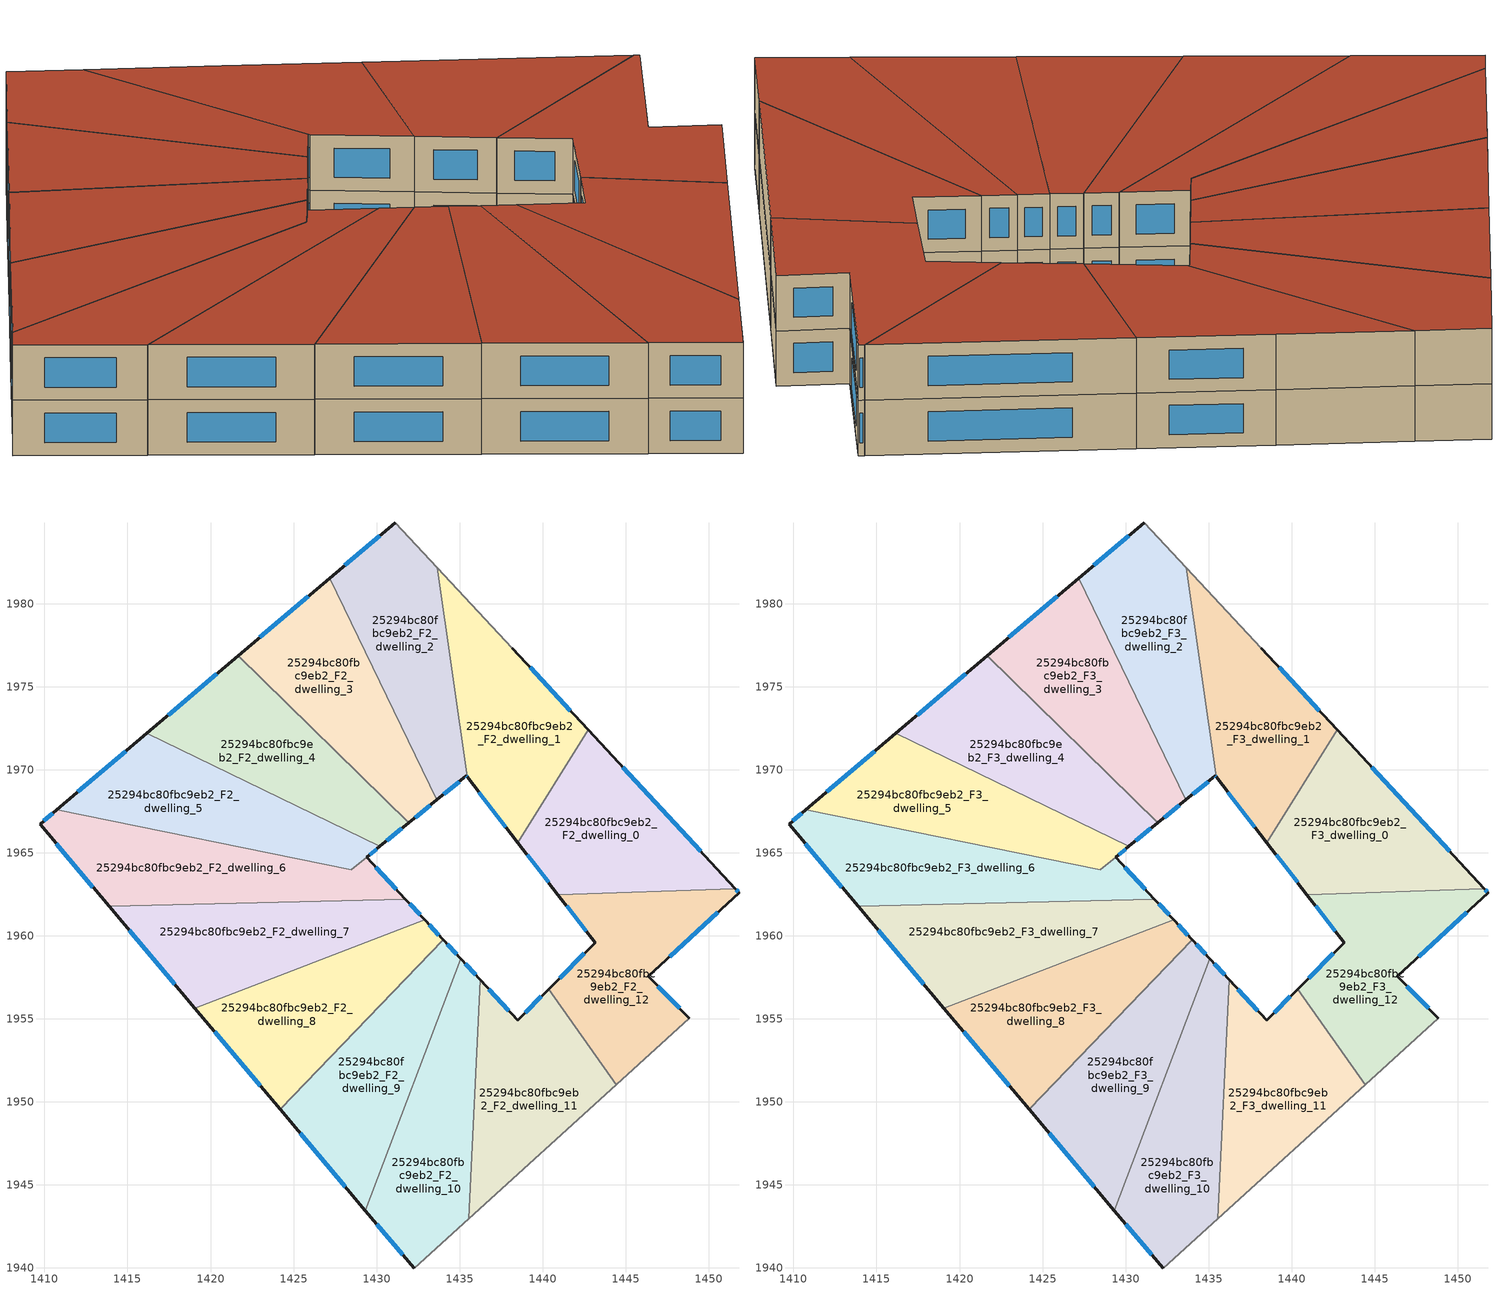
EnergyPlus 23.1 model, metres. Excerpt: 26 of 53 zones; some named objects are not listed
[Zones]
25294bc80fbc9eb2_F2_dwelling_0
 floor to 25294bc80fbc9eb2_F1_dwelling_0 (EU_floor_Construction): 1442.75,1972.4 1451.62,1962.83 1440.93,1962.48 1438.52,1965.6 z6
 wall outside (EU_wall_Construction): 1438.52,1965.6 1440.93,1962.48 / 1451.62,1962.83 1442.75,1972.4 z6:9
 wall to 25294bc80fbc9eb2_F2_dwelling_1 (EU_wall_Construction): 1442.75,1972.4 1438.52,1965.6 z6:9
 wall to 25294bc80fbc9eb2_F2_dwelling_12 (EU_wall_Construction): 1440.93,1962.48 1451.62,1962.83 z6:9
 window (EU_Window_Construction): 1439.08,1964.87 1440.36,1963.21 / 1449.54,1965.08 1444.84,1970.15 z6.7:8.3
25294bc80fbc9eb2_F2_dwelling_1
 floor to 25294bc80fbc9eb2_F1_dwelling_1 (EU_floor_Construction): 1438.18,1977.33 1442.75,1972.4 1438.52,1965.6 1435.45,1969.56 1433.66,1982.17 z6
 wall outside (EU_wall_Construction): 1435.45,1969.56 1438.52,1965.6 / 1442.75,1972.4 1438.18,1977.33 z6:9
 wall to 25294bc80fbc9eb2_F2_dwelling_2 (EU_wall_Construction): 1433.66,1982.17 1435.45,1969.56 z6:9
 wall adiabatic (EU_wall_Construction): 1438.18,1977.33 1433.66,1982.17 z6:9
 window (EU_Window_Construction): 1436.17,1968.63 1437.8,1966.53 / 1441.68,1973.56 1439.26,1976.17 z6.7:8.3
25294bc80fbc9eb2_F2_dwelling_10
 floor to 25294bc80fbc9eb2_F1_dwelling_10 (EU_floor_Construction): 1435.08,1958.62 1436.24,1957.36 1435.55,1942.95 1432.27,1939.96 1429.33,1943.44 z6
 wall outside (EU_wall_Construction): 1436.24,1957.36 1435.08,1958.62 / 1429.33,1943.44 1432.27,1939.96 z6:9
 wall to 25294bc80fbc9eb2_F2_dwelling_9 (EU_wall_Construction): 1435.08,1958.62 1429.33,1943.44 z6:9
 wall to 25294bc80fbc9eb2_F2_dwelling_11 (EU_wall_Construction): 1435.55,1942.95 1436.24,1957.36 z6:9
 wall adiabatic (EU_wall_Construction): 1432.27,1939.96 1435.55,1942.95 z6:9
 window (EU_Window_Construction): 1435.97,1957.66 1435.35,1958.32 / 1430.02,1942.62 1431.58,1940.78 z6.7:8.3
25294bc80fbc9eb2_F2_dwelling_11
 floor to 25294bc80fbc9eb2_F1_dwelling_11 (EU_floor_Construction): 1440.37,1956.79 1444.42,1951.01 1435.55,1942.95 1436.24,1957.36 1438.51,1954.92 z6
 wall outside (EU_wall_Construction): 1440.37,1956.79 1438.51,1954.92 1436.24,1957.36 z6:9
 wall to 25294bc80fbc9eb2_F2_dwelling_12 (EU_wall_Construction): 1444.42,1951.01 1440.37,1956.79 z6:9
 wall adiabatic (EU_wall_Construction): 1435.55,1942.95 1444.42,1951.01 z6:9
 window (EU_Window_Construction): 1437.97,1955.49 1436.77,1956.79 / 1439.93,1956.35 1438.94,1955.36 z6.7:8.3
25294bc80fbc9eb2_F2_dwelling_12
 floor to 25294bc80fbc9eb2_F1_dwelling_12 (EU_floor_Construction): 1451.62,1962.83 1451.83,1962.6 1446.36,1957.57 1448.85,1955.04 1444.42,1951.01 1440.37,1956.79 1443.16,1959.59 1440.93,1962.48 z6
 wall outside (EU_wall_Construction): 1440.93,1962.48 1443.16,1959.59 1440.37,1956.79 / 1448.85,1955.04 1446.36,1957.57 1451.83,1962.6 1451.62,1962.83 z6:9
 wall adiabatic (EU_wall_Construction): 1444.42,1951.01 1448.85,1955.04 z6:9
 window (EU_Window_Construction): 1442.5,1958.94 1441.02,1957.45 / 1441.45,1961.8 1442.64,1960.27 / 1451.78,1962.66 1451.67,1962.78 / 1447.65,1958.75 1450.55,1961.42 / 1448.26,1955.63 1446.95,1956.97 z6.7:8.3
25294bc80fbc9eb2_F2_dwelling_2
 floor to 25294bc80fbc9eb2_F1_dwelling_2 (EU_floor_Construction): 1433.66,1982.17 1435.45,1969.56 1435.4,1969.63 1433.64,1968.19 1427.17,1981.54 1431.11,1984.89 z6
 wall outside (EU_wall_Construction): 1433.64,1968.19 1435.4,1969.63 1435.45,1969.56 / 1431.11,1984.89 1427.17,1981.54 z6:9
 wall to 25294bc80fbc9eb2_F2_dwelling_3 (EU_wall_Construction): 1427.17,1981.54 1433.64,1968.19 z6:9
 wall adiabatic (EU_wall_Construction): 1433.66,1982.17 1431.11,1984.89 z6:9
 window (EU_Window_Construction): 1435.41,1969.61 1435.44,1969.58 / 1434.05,1968.53 1434.99,1969.29 / 1430.19,1984.1 1428.1,1982.33 z6.7:8.3
25294bc80fbc9eb2_F2_dwelling_3
 floor to 25294bc80fbc9eb2_F1_dwelling_3 (EU_floor_Construction): 1427.17,1981.54 1433.64,1968.19 1431.93,1966.79 1421.67,1976.87 z6
 wall outside (EU_wall_Construction): 1431.93,1966.79 1433.64,1968.19 / 1427.17,1981.54 1421.67,1976.87 z6:9
 wall to 25294bc80fbc9eb2_F2_dwelling_4 (EU_wall_Construction): 1421.67,1976.87 1431.93,1966.79 z6:9
 window (EU_Window_Construction): 1432.33,1967.12 1433.24,1967.86 / 1425.88,1980.44 1422.97,1977.97 z6.7:8.3
25294bc80fbc9eb2_F2_dwelling_4
 floor to 25294bc80fbc9eb2_F1_dwelling_4 (EU_floor_Construction): 1431.93,1966.79 1430.2,1965.38 1416.17,1972.2 1421.67,1976.87 z6
 wall outside (EU_wall_Construction): 1430.2,1965.38 1431.93,1966.79 / 1421.67,1976.87 1416.17,1972.2 z6:9
 wall to 25294bc80fbc9eb2_F2_dwelling_5 (EU_wall_Construction): 1416.17,1972.2 1430.2,1965.38 z6:9
 window (EU_Window_Construction): 1430.61,1965.71 1431.53,1966.46 / 1420.38,1975.77 1417.47,1973.29 z6.7:8.3
25294bc80fbc9eb2_F2_dwelling_5
 floor to 25294bc80fbc9eb2_F1_dwelling_5 (EU_floor_Construction): 1430.2,1965.38 1428.47,1963.96 1410.74,1967.58 1416.17,1972.2 z6
 wall outside (EU_wall_Construction): 1416.17,1972.2 1410.74,1967.58 / 1429.41,1964.73 1430.2,1965.38 z6:9
 wall to 25294bc80fbc9eb2_F2_dwelling_6 (EU_wall_Construction): 1410.74,1967.58 1428.47,1963.96 1429.41,1964.73 z6:9
 window (EU_Window_Construction): 1414.9,1971.11 1412.02,1968.66 / 1429.59,1964.88 1430.02,1965.23 z6.7:8.3
25294bc80fbc9eb2_F2_dwelling_6
 floor to 25294bc80fbc9eb2_F1_dwelling_6 (EU_floor_Construction): 1429.41,1964.73 1431.74,1962.21 1413.9,1961.77 1409.73,1966.72 1410.74,1967.58 1428.47,1963.96 z6
 wall outside (EU_wall_Construction): 1410.74,1967.58 1409.73,1966.72 1413.9,1961.77 / 1431.74,1962.21 1429.41,1964.73 z6:9
 wall to 25294bc80fbc9eb2_F2_dwelling_7 (EU_wall_Construction): 1413.9,1961.77 1431.74,1962.21 z6:9
 window (EU_Window_Construction): 1410.71,1965.56 1412.92,1962.93 / 1410.51,1967.38 1409.97,1966.92 / 1431.19,1962.8 1429.96,1964.14 z6.7:8.3
25294bc80fbc9eb2_F2_dwelling_7
 floor to 25294bc80fbc9eb2_F1_dwelling_7 (EU_floor_Construction): 1431.74,1962.21 1432.9,1960.96 1419.05,1955.65 1413.9,1961.77 z6
 wall outside (EU_wall_Construction): 1432.9,1960.96 1431.74,1962.21 / 1413.9,1961.77 1419.05,1955.65 z6:9
 wall to 25294bc80fbc9eb2_F2_dwelling_8 (EU_wall_Construction): 1419.05,1955.65 1432.9,1960.96 z6:9
 window (EU_Window_Construction): 1432.63,1961.25 1432.01,1961.92 / 1415.11,1960.33 1417.84,1957.09 z6.7:8.3
25294bc80fbc9eb2_F2_dwelling_8
 floor to 25294bc80fbc9eb2_F1_dwelling_8 (EU_floor_Construction): 1432.9,1960.96 1434.01,1959.76 1424.2,1949.54 1419.05,1955.65 z6
 wall outside (EU_wall_Construction): 1434.01,1959.76 1432.9,1960.96 / 1419.05,1955.65 1424.2,1949.54 z6:9
 wall to 25294bc80fbc9eb2_F2_dwelling_9 (EU_wall_Construction): 1424.2,1949.54 1434.01,1959.76 z6:9
 window (EU_Window_Construction): 1433.75,1960.04 1433.16,1960.68 / 1420.26,1954.22 1422.99,1950.97 z6.7:8.3
25294bc80fbc9eb2_F2_dwelling_9
 floor to 25294bc80fbc9eb2_F1_dwelling_9 (EU_floor_Construction): 1434.01,1959.76 1435.08,1958.62 1429.33,1943.44 1424.2,1949.54 z6
 wall outside (EU_wall_Construction): 1435.08,1958.62 1434.01,1959.76 / 1424.2,1949.54 1429.33,1943.44 z6:9
 window (EU_Window_Construction): 1434.83,1958.89 1434.26,1959.49 / 1425.4,1948.11 1428.13,1944.87 z6.7:8.3
25294bc80fbc9eb2_F3_dwelling_0
 floor to 25294bc80fbc9eb2_F2_dwelling_0 (EU_floor_Construction): 1442.75,1972.4 1451.62,1962.83 1440.93,1962.48 1438.52,1965.6 z9
 wall outside (EU_wall_Construction): 1438.52,1965.6 1440.93,1962.48 / 1451.62,1962.83 1442.75,1972.4 z9:12
 wall to 25294bc80fbc9eb2_F3_dwelling_1 (EU_wall_Construction): 1442.75,1972.4 1438.52,1965.6 z9:12
 wall to 25294bc80fbc9eb2_F3_dwelling_12 (EU_wall_Construction): 1440.93,1962.48 1451.62,1962.83 z9:12
 window (EU_Window_Construction): 1439.08,1964.87 1440.36,1963.21 / 1449.54,1965.08 1444.84,1970.15 z9.7:11.3
 roof outside (EU_roof_Construction): 1451.62,1962.83 1442.75,1972.4 1438.52,1965.6 1440.93,1962.48 z12
25294bc80fbc9eb2_F3_dwelling_1
 floor to 25294bc80fbc9eb2_F2_dwelling_1 (EU_floor_Construction): 1438.18,1977.33 1442.75,1972.4 1438.52,1965.6 1435.45,1969.56 1433.66,1982.17 z9
 wall outside (EU_wall_Construction): 1435.45,1969.56 1438.52,1965.6 / 1442.75,1972.4 1438.18,1977.33 z9:12
 wall to 25294bc80fbc9eb2_F3_dwelling_2 (EU_wall_Construction): 1433.66,1982.17 1435.45,1969.56 z9:12
 wall adiabatic (EU_wall_Construction): 1438.18,1977.33 1433.66,1982.17 z9:12
 window (EU_Window_Construction): 1436.17,1968.63 1437.8,1966.53 / 1441.68,1973.56 1439.26,1976.17 z9.7:11.3
 roof outside (EU_roof_Construction): 1438.52,1965.6 1442.75,1972.4 1438.18,1977.33 1433.66,1982.17 1435.45,1969.56 z12
25294bc80fbc9eb2_F3_dwelling_10
 floor to 25294bc80fbc9eb2_F2_dwelling_10 (EU_floor_Construction): 1435.08,1958.62 1436.24,1957.36 1435.55,1942.95 1432.27,1939.96 1429.33,1943.44 z9
 wall outside (EU_wall_Construction): 1436.24,1957.36 1435.08,1958.62 / 1429.33,1943.44 1432.27,1939.96 z9:12
 wall to 25294bc80fbc9eb2_F3_dwelling_9 (EU_wall_Construction): 1435.08,1958.62 1429.33,1943.44 z9:12
 wall to 25294bc80fbc9eb2_F3_dwelling_11 (EU_wall_Construction): 1435.55,1942.95 1436.24,1957.36 z9:12
 wall adiabatic (EU_wall_Construction): 1432.27,1939.96 1435.55,1942.95 z9:12
 window (EU_Window_Construction): 1435.97,1957.66 1435.35,1958.32 / 1430.02,1942.62 1431.58,1940.78 z9.7:11.3
 roof outside (EU_roof_Construction): 1435.55,1942.95 1436.24,1957.36 1435.08,1958.62 1429.33,1943.44 1432.27,1939.96 z12
25294bc80fbc9eb2_F3_dwelling_11
 floor to 25294bc80fbc9eb2_F2_dwelling_11 (EU_floor_Construction): 1440.37,1956.79 1444.42,1951.01 1435.55,1942.95 1436.24,1957.36 1438.51,1954.92 z9
 wall outside (EU_wall_Construction): 1440.37,1956.79 1438.51,1954.92 1436.24,1957.36 z9:12
 wall to 25294bc80fbc9eb2_F3_dwelling_12 (EU_wall_Construction): 1444.42,1951.01 1440.37,1956.79 z9:12
 wall adiabatic (EU_wall_Construction): 1435.55,1942.95 1444.42,1951.01 z9:12
 window (EU_Window_Construction): 1437.97,1955.49 1436.77,1956.79 / 1439.93,1956.35 1438.94,1955.36 z9.7:11.3
 roof outside (EU_roof_Construction): 1444.42,1951.01 1440.37,1956.79 1438.51,1954.92 1436.24,1957.36 1435.55,1942.95 z12
25294bc80fbc9eb2_F3_dwelling_12
 floor to 25294bc80fbc9eb2_F2_dwelling_12 (EU_floor_Construction): 1451.62,1962.83 1451.83,1962.6 1446.36,1957.57 1448.85,1955.04 1444.42,1951.01 1440.37,1956.79 1443.16,1959.59 1440.93,1962.48 z9
 wall outside (EU_wall_Construction): 1440.93,1962.48 1443.16,1959.59 1440.37,1956.79 / 1448.85,1955.04 1446.36,1957.57 1451.83,1962.6 1451.62,1962.83 z9:12
 wall adiabatic (EU_wall_Construction): 1444.42,1951.01 1448.85,1955.04 z9:12
 window (EU_Window_Construction): 1442.5,1958.94 1441.02,1957.45 / 1441.45,1961.8 1442.64,1960.27 / 1451.78,1962.66 1451.67,1962.78 / 1447.65,1958.75 1450.55,1961.42 / 1448.26,1955.63 1446.95,1956.97 z9.7:11.3
 roof outside (EU_roof_Construction): 1448.85,1955.04 1446.36,1957.57 1451.83,1962.6 1451.62,1962.83 1440.93,1962.48 1443.16,1959.59 1440.37,1956.79 1444.42,1951.01 z12
25294bc80fbc9eb2_F3_dwelling_2
 floor to 25294bc80fbc9eb2_F2_dwelling_2 (EU_floor_Construction): 1433.66,1982.17 1435.45,1969.56 1435.4,1969.63 1433.64,1968.19 1427.17,1981.54 1431.11,1984.89 z9
 wall outside (EU_wall_Construction): 1433.64,1968.19 1435.4,1969.63 1435.45,1969.56 / 1431.11,1984.89 1427.17,1981.54 z9:12
 wall to 25294bc80fbc9eb2_F3_dwelling_3 (EU_wall_Construction): 1427.17,1981.54 1433.64,1968.19 z9:12
 wall adiabatic (EU_wall_Construction): 1433.66,1982.17 1431.11,1984.89 z9:12
 window (EU_Window_Construction): 1435.41,1969.61 1435.44,1969.58 / 1434.05,1968.53 1434.99,1969.29 / 1430.19,1984.1 1428.1,1982.33 z9.7:11.3
 roof outside (EU_roof_Construction): 1435.45,1969.56 1433.66,1982.17 1431.11,1984.89 1427.17,1981.54 1433.64,1968.19 1435.4,1969.63 z12
25294bc80fbc9eb2_F3_dwelling_3
 floor to 25294bc80fbc9eb2_F2_dwelling_3 (EU_floor_Construction): 1427.17,1981.54 1433.64,1968.19 1431.93,1966.79 1421.67,1976.87 z9
 wall outside (EU_wall_Construction): 1431.93,1966.79 1433.64,1968.19 / 1427.17,1981.54 1421.67,1976.87 z9:12
 wall to 25294bc80fbc9eb2_F3_dwelling_4 (EU_wall_Construction): 1421.67,1976.87 1431.93,1966.79 z9:12
 window (EU_Window_Construction): 1432.33,1967.12 1433.24,1967.86 / 1425.88,1980.44 1422.97,1977.97 z9.7:11.3
 roof outside (EU_roof_Construction): 1433.64,1968.19 1427.17,1981.54 1421.67,1976.87 1431.93,1966.79 z12
25294bc80fbc9eb2_F3_dwelling_4
 floor to 25294bc80fbc9eb2_F2_dwelling_4 (EU_floor_Construction): 1431.93,1966.79 1430.2,1965.38 1416.17,1972.2 1421.67,1976.87 z9
 wall outside (EU_wall_Construction): 1430.2,1965.38 1431.93,1966.79 / 1421.67,1976.87 1416.17,1972.2 z9:12
 wall to 25294bc80fbc9eb2_F3_dwelling_5 (EU_wall_Construction): 1416.17,1972.2 1430.2,1965.38 z9:12
 window (EU_Window_Construction): 1430.61,1965.71 1431.53,1966.46 / 1420.38,1975.77 1417.47,1973.29 z9.7:11.3
 roof outside (EU_roof_Construction): 1431.93,1966.79 1421.67,1976.87 1416.17,1972.2 1430.2,1965.38 z12
25294bc80fbc9eb2_F3_dwelling_5
 floor to 25294bc80fbc9eb2_F2_dwelling_5 (EU_floor_Construction): 1430.2,1965.38 1428.47,1963.96 1410.74,1967.58 1416.17,1972.2 z9
 wall outside (EU_wall_Construction): 1416.17,1972.2 1410.74,1967.58 / 1429.41,1964.73 1430.2,1965.38 z9:12
 wall to 25294bc80fbc9eb2_F3_dwelling_6 (EU_wall_Construction): 1410.74,1967.58 1428.47,1963.96 1429.41,1964.73 z9:12
 window (EU_Window_Construction): 1414.9,1971.11 1412.02,1968.66 / 1429.59,1964.88 1430.02,1965.23 z9.7:11.3
 roof outside (EU_roof_Construction): 1430.2,1965.38 1416.17,1972.2 1410.74,1967.58 1428.47,1963.96 z12
25294bc80fbc9eb2_F3_dwelling_6
 floor to 25294bc80fbc9eb2_F2_dwelling_6 (EU_floor_Construction): 1429.41,1964.73 1431.74,1962.21 1413.9,1961.77 1409.73,1966.72 1410.74,1967.58 1428.47,1963.96 z9
 wall outside (EU_wall_Construction): 1410.74,1967.58 1409.73,1966.72 1413.9,1961.77 / 1431.74,1962.21 1429.41,1964.73 z9:12
 wall to 25294bc80fbc9eb2_F3_dwelling_7 (EU_wall_Construction): 1413.9,1961.77 1431.74,1962.21 z9:12
 window (EU_Window_Construction): 1410.71,1965.56 1412.92,1962.93 / 1410.51,1967.38 1409.97,1966.92 / 1431.19,1962.8 1429.96,1964.14 z9.7:11.3
 roof outside (EU_roof_Construction): 1431.74,1962.21 1429.41,1964.73 1428.47,1963.96 1410.74,1967.58 1409.73,1966.72 1413.9,1961.77 z12
25294bc80fbc9eb2_F3_dwelling_7
 floor to 25294bc80fbc9eb2_F2_dwelling_7 (EU_floor_Construction): 1431.74,1962.21 1432.9,1960.96 1419.05,1955.65 1413.9,1961.77 z9
 wall outside (EU_wall_Construction): 1432.9,1960.96 1431.74,1962.21 / 1413.9,1961.77 1419.05,1955.65 z9:12
 wall to 25294bc80fbc9eb2_F3_dwelling_8 (EU_wall_Construction): 1419.05,1955.65 1432.9,1960.96 z9:12
 window (EU_Window_Construction): 1432.63,1961.25 1432.01,1961.92 / 1415.11,1960.33 1417.84,1957.09 z9.7:11.3
 roof outside (EU_roof_Construction): 1432.9,1960.96 1431.74,1962.21 1413.9,1961.77 1419.05,1955.65 z12
25294bc80fbc9eb2_F3_dwelling_8
 floor to 25294bc80fbc9eb2_F2_dwelling_8 (EU_floor_Construction): 1432.9,1960.96 1434.01,1959.76 1424.2,1949.54 1419.05,1955.65 z9
 wall outside (EU_wall_Construction): 1434.01,1959.76 1432.9,1960.96 / 1419.05,1955.65 1424.2,1949.54 z9:12
 wall to 25294bc80fbc9eb2_F3_dwelling_9 (EU_wall_Construction): 1424.2,1949.54 1434.01,1959.76 z9:12
 window (EU_Window_Construction): 1433.75,1960.04 1433.16,1960.68 / 1420.26,1954.22 1422.99,1950.97 z9.7:11.3
 roof outside (EU_roof_Construction): 1424.2,1949.54 1434.01,1959.76 1432.9,1960.96 1419.05,1955.65 z12
25294bc80fbc9eb2_F3_dwelling_9
 floor to 25294bc80fbc9eb2_F2_dwelling_9 (EU_floor_Construction): 1434.01,1959.76 1435.08,1958.62 1429.33,1943.44 1424.2,1949.54 z9
 wall outside (EU_wall_Construction): 1435.08,1958.62 1434.01,1959.76 / 1424.2,1949.54 1429.33,1943.44 z9:12
 window (EU_Window_Construction): 1434.83,1958.89 1434.26,1959.49 / 1425.4,1948.11 1428.13,1944.87 z9.7:11.3
 roof outside (EU_roof_Construction): 1429.33,1943.44 1435.08,1958.62 1434.01,1959.76 1424.2,1949.54 z12
[Building]
EU S2 Campaign: North Axis=0; Terrain=City; Solar Distribution=FullExterior
[Site:Location]
Budapest.Ferenc.Liszt.Intl.AP: Latitude=47.437; Longitude=19.256; Time Zone=1; Elevation=185
[SizingPeriod:WeatherFileDays]
AnnualSizingPeriod: Begin Month=1; Begin Day of Month=1; End Month=12; End Day of Month=31; Day of Week for Start Day=Monday; Use Weather File Daylight Saving Period=No; Use Weather File Rain and Snow Indicators=No
[MATERIAL]
EU_InternalMass_Material: Roughness=MediumRough; Thickness=0.1; Conductivity=1; Density=1800; Specific Heat=900; Thermal Absorptance=0.9; Solar Absorptance=0.7; Visible Absorptance=0.7
[MATERIAL:NOMASS] Roughness=MediumRough; Thermal Absorptance=0.9; Solar Absorptance=0.7; Visible Absorptance=0.7
Name | Thermal Resistance
EU_wall_NoMass | 0.832559
EU_roof_NoMass | 1.39638
EU_floor_NoMass | 0.872794
[WINDOWMATERIAL:SIMPLEGLAZINGSYSTEM]
EU_Window_SimpleGlazing: UFactor=2.79869; Solar Heat Gain Coefficient=0.75; Visible Transmittance=0.75
[CONSTRUCTION]
EU_wall_Construction: EU_wall_NoMass
EU_roof_Construction: EU_roof_NoMass
EU_floor_Construction: EU_floor_NoMass
EU_Window_Construction: EU_Window_SimpleGlazing
EU_InternalMass_Construction: EU_InternalMass_Material
[ZONE] Type=1; Multiplier=1; Ceiling Height=autocalculate; Floor Area=autocalculate; Part of Total Floor Area=Yes
Name | Volume
25294bc80fbc9eb2_F2_dwelling_0; 25294bc80fbc9eb2_F3_dwelling_0 | 202.567
25294bc80fbc9eb2_F2_dwelling_1; 25294bc80fbc9eb2_F3_dwelling_1; 25294bc80fbc9eb2_F2_dwelling_10; 25294bc80fbc9eb2_F3_dwelling_10; 25294bc80fbc9eb2_F2_dwelling_2; 25294bc80fbc9eb2_F3_dwelling_2; 25294bc80fbc9eb2_F2_dwelling_8; 25294bc80fbc9eb2_F3_dwelling_8 | 202.577
25294bc80fbc9eb2_F2_dwelling_11; 25294bc80fbc9eb2_F3_dwelling_11 | 202.559
25294bc80fbc9eb2_F2_dwelling_12; 25294bc80fbc9eb2_F3_dwelling_12 | 202.585
25294bc80fbc9eb2_F2_dwelling_3; 25294bc80fbc9eb2_F3_dwelling_3 | 202.562
25294bc80fbc9eb2_F2_dwelling_4; 25294bc80fbc9eb2_F3_dwelling_4 | 202.548
25294bc80fbc9eb2_F2_dwelling_5; 25294bc80fbc9eb2_F3_dwelling_5 | 199.707
25294bc80fbc9eb2_F2_dwelling_6; 25294bc80fbc9eb2_F3_dwelling_6 | 205.479
25294bc80fbc9eb2_F2_dwelling_7; 25294bc80fbc9eb2_F3_dwelling_7 | 202.56
25294bc80fbc9eb2_F2_dwelling_9; 25294bc80fbc9eb2_F3_dwelling_9 | 202.572
[INTERNALMASS] Construction=EU_InternalMass_Construction
Name | Zone or ZoneList | Surface Area
25294bc80fbc9eb2_F2_dwelling_0_EU_InternalMass | 25294bc80fbc9eb2_F2_dwelling_0 | 67.5223
25294bc80fbc9eb2_F2_dwelling_1_EU_InternalMass | 25294bc80fbc9eb2_F2_dwelling_1 | 67.5257
25294bc80fbc9eb2_F2_dwelling_2_EU_InternalMass | 25294bc80fbc9eb2_F2_dwelling_2 | 67.5257
25294bc80fbc9eb2_F2_dwelling_3_EU_InternalMass | 25294bc80fbc9eb2_F2_dwelling_3 | 67.5205
25294bc80fbc9eb2_F2_dwelling_4_EU_InternalMass | 25294bc80fbc9eb2_F2_dwelling_4 | 67.5162
25294bc80fbc9eb2_F2_dwelling_5_EU_InternalMass | 25294bc80fbc9eb2_F2_dwelling_5 | 66.5692
25294bc80fbc9eb2_F2_dwelling_6_EU_InternalMass | 25294bc80fbc9eb2_F2_dwelling_6 | 68.492
25294bc80fbc9eb2_F2_dwelling_7_EU_InternalMass | 25294bc80fbc9eb2_F2_dwelling_7 | 67.5199
25294bc80fbc9eb2_F2_dwelling_8_EU_InternalMass | 25294bc80fbc9eb2_F2_dwelling_8 | 67.5255
25294bc80fbc9eb2_F2_dwelling_9_EU_InternalMass | 25294bc80fbc9eb2_F2_dwelling_9 | 67.5238
25294bc80fbc9eb2_F2_dwelling_10_EU_InternalMass | 25294bc80fbc9eb2_F2_dwelling_10 | 67.5258
25294bc80fbc9eb2_F2_dwelling_11_EU_InternalMass | 25294bc80fbc9eb2_F2_dwelling_11 | 67.5197
25294bc80fbc9eb2_F2_dwelling_12_EU_InternalMass | 25294bc80fbc9eb2_F2_dwelling_12 | 67.5282
25294bc80fbc9eb2_F3_dwelling_0_EU_InternalMass | 25294bc80fbc9eb2_F3_dwelling_0 | 67.5223
25294bc80fbc9eb2_F3_dwelling_1_EU_InternalMass | 25294bc80fbc9eb2_F3_dwelling_1 | 67.5257
25294bc80fbc9eb2_F3_dwelling_2_EU_InternalMass | 25294bc80fbc9eb2_F3_dwelling_2 | 67.5257
25294bc80fbc9eb2_F3_dwelling_3_EU_InternalMass | 25294bc80fbc9eb2_F3_dwelling_3 | 67.5205
25294bc80fbc9eb2_F3_dwelling_4_EU_InternalMass | 25294bc80fbc9eb2_F3_dwelling_4 | 67.5162
25294bc80fbc9eb2_F3_dwelling_5_EU_InternalMass | 25294bc80fbc9eb2_F3_dwelling_5 | 66.5692
25294bc80fbc9eb2_F3_dwelling_6_EU_InternalMass | 25294bc80fbc9eb2_F3_dwelling_6 | 68.492
25294bc80fbc9eb2_F3_dwelling_7_EU_InternalMass | 25294bc80fbc9eb2_F3_dwelling_7 | 67.5199
25294bc80fbc9eb2_F3_dwelling_8_EU_InternalMass | 25294bc80fbc9eb2_F3_dwelling_8 | 67.5255
25294bc80fbc9eb2_F3_dwelling_9_EU_InternalMass | 25294bc80fbc9eb2_F3_dwelling_9 | 67.5238
25294bc80fbc9eb2_F3_dwelling_10_EU_InternalMass | 25294bc80fbc9eb2_F3_dwelling_10 | 67.5258
25294bc80fbc9eb2_F3_dwelling_11_EU_InternalMass | 25294bc80fbc9eb2_F3_dwelling_11 | 67.5197
25294bc80fbc9eb2_F3_dwelling_12_EU_InternalMass | 25294bc80fbc9eb2_F3_dwelling_12 | 67.5282
[OTHEREQUIPMENT] Fuel Type=Electricity; Design Level Calculation Method=Watts/Area; Power per Zone Floor Area=1; Fraction Latent=0; Fraction Radiant=0; Fraction Lost=0; Carbon Dioxide Generation Rate=0; EndUse Subcategory=EU_Step8_InternalGains
Name | Zone or ZoneList or Space or SpaceList | Schedule
EU_Step8_InternalGain_25294bc80fbc9eb2_F2_dwelling_0_f000 | 25294bc80fbc9eb2_F2_dwelling_0 | EU_Step8_GainSchedule_25294bc80fbc9eb2_F2_dwelling_0_f000
EU_Step8_InternalGain_25294bc80fbc9eb2_F2_dwelling_1_f000 | 25294bc80fbc9eb2_F2_dwelling_1 | EU_Step8_GainSchedule_25294bc80fbc9eb2_F2_dwelling_1_f000
EU_Step8_InternalGain_25294bc80fbc9eb2_F2_dwelling_2_f000 | 25294bc80fbc9eb2_F2_dwelling_2 | EU_Step8_GainSchedule_25294bc80fbc9eb2_F2_dwelling_2_f000
EU_Step8_InternalGain_25294bc80fbc9eb2_F2_dwelling_3_f000 | 25294bc80fbc9eb2_F2_dwelling_3 | EU_Step8_GainSchedule_25294bc80fbc9eb2_F2_dwelling_3_f000
EU_Step8_InternalGain_25294bc80fbc9eb2_F2_dwelling_4_f000 | 25294bc80fbc9eb2_F2_dwelling_4 | EU_Step8_GainSchedule_25294bc80fbc9eb2_F2_dwelling_4_f000
EU_Step8_InternalGain_25294bc80fbc9eb2_F2_dwelling_5_f000 | 25294bc80fbc9eb2_F2_dwelling_5 | EU_Step8_GainSchedule_25294bc80fbc9eb2_F2_dwelling_5_f000
EU_Step8_InternalGain_25294bc80fbc9eb2_F2_dwelling_6_f000 | 25294bc80fbc9eb2_F2_dwelling_6 | EU_Step8_GainSchedule_25294bc80fbc9eb2_F2_dwelling_6_f000
EU_Step8_InternalGain_25294bc80fbc9eb2_F2_dwelling_7_f000 | 25294bc80fbc9eb2_F2_dwelling_7 | EU_Step8_GainSchedule_25294bc80fbc9eb2_F2_dwelling_7_f000
EU_Step8_InternalGain_25294bc80fbc9eb2_F2_dwelling_8_f000 | 25294bc80fbc9eb2_F2_dwelling_8 | EU_Step8_GainSchedule_25294bc80fbc9eb2_F2_dwelling_8_f000
EU_Step8_InternalGain_25294bc80fbc9eb2_F2_dwelling_9_f000 | 25294bc80fbc9eb2_F2_dwelling_9 | EU_Step8_GainSchedule_25294bc80fbc9eb2_F2_dwelling_9_f000
EU_Step8_InternalGain_25294bc80fbc9eb2_F2_dwelling_10_f000 | 25294bc80fbc9eb2_F2_dwelling_10 | EU_Step8_GainSchedule_25294bc80fbc9eb2_F2_dwelling_10_f000
EU_Step8_InternalGain_25294bc80fbc9eb2_F2_dwelling_11_f000 | 25294bc80fbc9eb2_F2_dwelling_11 | EU_Step8_GainSchedule_25294bc80fbc9eb2_F2_dwelling_11_f000
EU_Step8_InternalGain_25294bc80fbc9eb2_F2_dwelling_12_f000 | 25294bc80fbc9eb2_F2_dwelling_12 | EU_Step8_GainSchedule_25294bc80fbc9eb2_F2_dwelling_12_f000
EU_Step8_InternalGain_25294bc80fbc9eb2_F3_dwelling_0_f000 | 25294bc80fbc9eb2_F3_dwelling_0 | EU_Step8_GainSchedule_25294bc80fbc9eb2_F3_dwelling_0_f000
EU_Step8_InternalGain_25294bc80fbc9eb2_F3_dwelling_1_f000 | 25294bc80fbc9eb2_F3_dwelling_1 | EU_Step8_GainSchedule_25294bc80fbc9eb2_F3_dwelling_1_f000
EU_Step8_InternalGain_25294bc80fbc9eb2_F3_dwelling_2_f000 | 25294bc80fbc9eb2_F3_dwelling_2 | EU_Step8_GainSchedule_25294bc80fbc9eb2_F3_dwelling_2_f000
EU_Step8_InternalGain_25294bc80fbc9eb2_F3_dwelling_3_f000 | 25294bc80fbc9eb2_F3_dwelling_3 | EU_Step8_GainSchedule_25294bc80fbc9eb2_F3_dwelling_3_f000
EU_Step8_InternalGain_25294bc80fbc9eb2_F3_dwelling_4_f000 | 25294bc80fbc9eb2_F3_dwelling_4 | EU_Step8_GainSchedule_25294bc80fbc9eb2_F3_dwelling_4_f000
EU_Step8_InternalGain_25294bc80fbc9eb2_F3_dwelling_5_f000 | 25294bc80fbc9eb2_F3_dwelling_5 | EU_Step8_GainSchedule_25294bc80fbc9eb2_F3_dwelling_5_f000
EU_Step8_InternalGain_25294bc80fbc9eb2_F3_dwelling_6_f000 | 25294bc80fbc9eb2_F3_dwelling_6 | EU_Step8_GainSchedule_25294bc80fbc9eb2_F3_dwelling_6_f000
EU_Step8_InternalGain_25294bc80fbc9eb2_F3_dwelling_7_f000 | 25294bc80fbc9eb2_F3_dwelling_7 | EU_Step8_GainSchedule_25294bc80fbc9eb2_F3_dwelling_7_f000
EU_Step8_InternalGain_25294bc80fbc9eb2_F3_dwelling_8_f000 | 25294bc80fbc9eb2_F3_dwelling_8 | EU_Step8_GainSchedule_25294bc80fbc9eb2_F3_dwelling_8_f000
EU_Step8_InternalGain_25294bc80fbc9eb2_F3_dwelling_9_f000 | 25294bc80fbc9eb2_F3_dwelling_9 | EU_Step8_GainSchedule_25294bc80fbc9eb2_F3_dwelling_9_f000
EU_Step8_InternalGain_25294bc80fbc9eb2_F3_dwelling_10_f000 | 25294bc80fbc9eb2_F3_dwelling_10 | EU_Step8_GainSchedule_25294bc80fbc9eb2_F3_dwelling_10_f000
EU_Step8_InternalGain_25294bc80fbc9eb2_F3_dwelling_11_f000 | 25294bc80fbc9eb2_F3_dwelling_11 | EU_Step8_GainSchedule_25294bc80fbc9eb2_F3_dwelling_11_f000
EU_Step8_InternalGain_25294bc80fbc9eb2_F3_dwelling_12_f000 | 25294bc80fbc9eb2_F3_dwelling_12 | EU_Step8_GainSchedule_25294bc80fbc9eb2_F3_dwelling_12_f000
[ZONEVENTILATION:DESIGNFLOWRATE] Schedule=EU_AlwaysOn; Design Flow Rate Calculation Method=AirChanges/Hour; Air Changes per Hour=0.475469; Ventilation Type=Natural; Fan Pressure Rise=0; Fan Total Efficiency=1; Constant Term Coefficient=1; Temperature Term Coefficient=0; Velocity Term Coefficient=0; Velocity Squared Term Coefficient=0; Minimum Indoor Temperature=-100; Maximum Indoor Temperature=100; Delta Temperature=-100; Minimum Outdoor Temperature=-100; Maximum Outdoor Temperature=100; Maximum Wind Speed=40
Name | Zone or ZoneList or Space or SpaceList
EU_ConstantAir_25294bc80fbc9eb2_F2_dwelling_0 | 25294bc80fbc9eb2_F2_dwelling_0
EU_ConstantAir_25294bc80fbc9eb2_F2_dwelling_1 | 25294bc80fbc9eb2_F2_dwelling_1
EU_ConstantAir_25294bc80fbc9eb2_F2_dwelling_2 | 25294bc80fbc9eb2_F2_dwelling_2
EU_ConstantAir_25294bc80fbc9eb2_F2_dwelling_3 | 25294bc80fbc9eb2_F2_dwelling_3
EU_ConstantAir_25294bc80fbc9eb2_F2_dwelling_4 | 25294bc80fbc9eb2_F2_dwelling_4
EU_ConstantAir_25294bc80fbc9eb2_F2_dwelling_5 | 25294bc80fbc9eb2_F2_dwelling_5
EU_ConstantAir_25294bc80fbc9eb2_F2_dwelling_6 | 25294bc80fbc9eb2_F2_dwelling_6
EU_ConstantAir_25294bc80fbc9eb2_F2_dwelling_7 | 25294bc80fbc9eb2_F2_dwelling_7
EU_ConstantAir_25294bc80fbc9eb2_F2_dwelling_8 | 25294bc80fbc9eb2_F2_dwelling_8
EU_ConstantAir_25294bc80fbc9eb2_F2_dwelling_9 | 25294bc80fbc9eb2_F2_dwelling_9
EU_ConstantAir_25294bc80fbc9eb2_F2_dwelling_10 | 25294bc80fbc9eb2_F2_dwelling_10
EU_ConstantAir_25294bc80fbc9eb2_F2_dwelling_11 | 25294bc80fbc9eb2_F2_dwelling_11
EU_ConstantAir_25294bc80fbc9eb2_F2_dwelling_12 | 25294bc80fbc9eb2_F2_dwelling_12
EU_ConstantAir_25294bc80fbc9eb2_F3_dwelling_0 | 25294bc80fbc9eb2_F3_dwelling_0
EU_ConstantAir_25294bc80fbc9eb2_F3_dwelling_1 | 25294bc80fbc9eb2_F3_dwelling_1
EU_ConstantAir_25294bc80fbc9eb2_F3_dwelling_2 | 25294bc80fbc9eb2_F3_dwelling_2
EU_ConstantAir_25294bc80fbc9eb2_F3_dwelling_3 | 25294bc80fbc9eb2_F3_dwelling_3
EU_ConstantAir_25294bc80fbc9eb2_F3_dwelling_4 | 25294bc80fbc9eb2_F3_dwelling_4
EU_ConstantAir_25294bc80fbc9eb2_F3_dwelling_5 | 25294bc80fbc9eb2_F3_dwelling_5
EU_ConstantAir_25294bc80fbc9eb2_F3_dwelling_6 | 25294bc80fbc9eb2_F3_dwelling_6
EU_ConstantAir_25294bc80fbc9eb2_F3_dwelling_7 | 25294bc80fbc9eb2_F3_dwelling_7
EU_ConstantAir_25294bc80fbc9eb2_F3_dwelling_8 | 25294bc80fbc9eb2_F3_dwelling_8
EU_ConstantAir_25294bc80fbc9eb2_F3_dwelling_9 | 25294bc80fbc9eb2_F3_dwelling_9
EU_ConstantAir_25294bc80fbc9eb2_F3_dwelling_10 | 25294bc80fbc9eb2_F3_dwelling_10
EU_ConstantAir_25294bc80fbc9eb2_F3_dwelling_11 | 25294bc80fbc9eb2_F3_dwelling_11
EU_ConstantAir_25294bc80fbc9eb2_F3_dwelling_12 | 25294bc80fbc9eb2_F3_dwelling_12
[HVACTEMPLATE:ZONE:IDEALLOADSAIRSYSTEM] System Availability Schedule=EU_AlwaysOn; Maximum Heating Supply Air Temperature=50; Minimum Cooling Supply Air Temperature=13; Maximum Heating Supply Air Humidity Ratio=0.0156; Minimum Cooling Supply Air Humidity Ratio=0.0077; Heating Limit=NoLimit; Cooling Limit=NoLimit; Heating Availability Schedule=EU_AlwaysOn; Cooling Availability Schedule=EU_CoolingOff; Dehumidification Control Type=ConstantSensibleHeatRatio; Cooling Sensible Heat Ratio=0.7; Dehumidification Setpoint=60; Humidification Control Type=None; Humidification Setpoint=30; Outdoor Air Method=None; Outdoor Air Flow Rate per Person=0.00944; Outdoor Air Flow Rate per Zone Floor Area=0; Outdoor Air Flow Rate per Zone=0; Demand Controlled Ventilation Type=None; Outdoor Air Economizer Type=NoEconomizer; Heat Recovery Type=None; Sensible Heat Recovery Effectiveness=0.7; Latent Heat Recovery Effectiveness=0.65
Name | Template Thermostat
25294bc80fbc9eb2_F2_dwelling_0 | EU_HeatOnly_25294bc80fbc9eb2_F2_dwelling_0
25294bc80fbc9eb2_F2_dwelling_1 | EU_HeatOnly_25294bc80fbc9eb2_F2_dwelling_1
25294bc80fbc9eb2_F2_dwelling_2 | EU_HeatOnly_25294bc80fbc9eb2_F2_dwelling_2
25294bc80fbc9eb2_F2_dwelling_3 | EU_HeatOnly_25294bc80fbc9eb2_F2_dwelling_3
25294bc80fbc9eb2_F2_dwelling_4 | EU_HeatOnly_25294bc80fbc9eb2_F2_dwelling_4
25294bc80fbc9eb2_F2_dwelling_5 | EU_HeatOnly_25294bc80fbc9eb2_F2_dwelling_5
25294bc80fbc9eb2_F2_dwelling_6 | EU_HeatOnly_25294bc80fbc9eb2_F2_dwelling_6
25294bc80fbc9eb2_F2_dwelling_7 | EU_HeatOnly_25294bc80fbc9eb2_F2_dwelling_7
25294bc80fbc9eb2_F2_dwelling_8 | EU_HeatOnly_25294bc80fbc9eb2_F2_dwelling_8
25294bc80fbc9eb2_F2_dwelling_9 | EU_HeatOnly_25294bc80fbc9eb2_F2_dwelling_9
25294bc80fbc9eb2_F2_dwelling_10 | EU_HeatOnly_25294bc80fbc9eb2_F2_dwelling_10
25294bc80fbc9eb2_F2_dwelling_11 | EU_HeatOnly_25294bc80fbc9eb2_F2_dwelling_11
25294bc80fbc9eb2_F2_dwelling_12 | EU_HeatOnly_25294bc80fbc9eb2_F2_dwelling_12
25294bc80fbc9eb2_F3_dwelling_0 | EU_HeatOnly_25294bc80fbc9eb2_F3_dwelling_0
25294bc80fbc9eb2_F3_dwelling_1 | EU_HeatOnly_25294bc80fbc9eb2_F3_dwelling_1
25294bc80fbc9eb2_F3_dwelling_2 | EU_HeatOnly_25294bc80fbc9eb2_F3_dwelling_2
25294bc80fbc9eb2_F3_dwelling_3 | EU_HeatOnly_25294bc80fbc9eb2_F3_dwelling_3
25294bc80fbc9eb2_F3_dwelling_4 | EU_HeatOnly_25294bc80fbc9eb2_F3_dwelling_4
25294bc80fbc9eb2_F3_dwelling_5 | EU_HeatOnly_25294bc80fbc9eb2_F3_dwelling_5
25294bc80fbc9eb2_F3_dwelling_6 | EU_HeatOnly_25294bc80fbc9eb2_F3_dwelling_6
25294bc80fbc9eb2_F3_dwelling_7 | EU_HeatOnly_25294bc80fbc9eb2_F3_dwelling_7
25294bc80fbc9eb2_F3_dwelling_8 | EU_HeatOnly_25294bc80fbc9eb2_F3_dwelling_8
25294bc80fbc9eb2_F3_dwelling_9 | EU_HeatOnly_25294bc80fbc9eb2_F3_dwelling_9
25294bc80fbc9eb2_F3_dwelling_10 | EU_HeatOnly_25294bc80fbc9eb2_F3_dwelling_10
25294bc80fbc9eb2_F3_dwelling_11 | EU_HeatOnly_25294bc80fbc9eb2_F3_dwelling_11
25294bc80fbc9eb2_F3_dwelling_12 | EU_HeatOnly_25294bc80fbc9eb2_F3_dwelling_12
[SIZING:ZONE] Zone Cooling Design Supply Air Temperature Input Method=SupplyAirTemperature; Zone Cooling Design Supply Air Temperature=13; Zone Heating Design Supply Air Temperature Input Method=SupplyAirTemperature; Zone Heating Design Supply Air Temperature=50; Zone Cooling Design Supply Air Humidity Ratio=0.008; Zone Heating Design Supply Air Humidity Ratio=0.008; Cooling Design Air Flow Method=DesignDay; Cooling Design Air Flow Rate=0; Cooling Minimum Air Flow per Zone Floor Area=0.000762; Cooling Minimum Air Flow=0; Cooling Minimum Air Flow Fraction=0.2; Heating Design Air Flow Method=DesignDay; Heating Design Air Flow Rate=0; Heating Maximum Air Flow per Zone Floor Area=0.002032; Heating Maximum Air Flow=0.141576; Heating Maximum Air Flow Fraction=0.3; Account for Dedicated Outdoor Air System=No; Dedicated Outdoor Air System Control Strategy=NeutralSupplyAir; Dedicated Outdoor Air Low Setpoint Temperature for Design=autosize; Dedicated Outdoor Air High Setpoint Temperature for Design=autosize; Zone Load Sizing Method=Sensible Load Only No Latent Load; Zone Latent Cooling Design Supply Air Humidity Ratio Input Method=HumidityRatioDifference; Zone Cooling Design Supply Air Humidity Ratio Difference=0.005; Zone Latent Heating Design Supply Air Humidity Ratio Input Method=HumidityRatioDifference; Zone Humidification Design Supply Air Humidity Ratio Difference=0.005
25294bc80fbc9eb2_F2_dwelling_0; 25294bc80fbc9eb2_F2_dwelling_1; 25294bc80fbc9eb2_F2_dwelling_2; 25294bc80fbc9eb2_F2_dwelling_3; 25294bc80fbc9eb2_F2_dwelling_4; 25294bc80fbc9eb2_F2_dwelling_5; 25294bc80fbc9eb2_F2_dwelling_6; 25294bc80fbc9eb2_F2_dwelling_7; 25294bc80fbc9eb2_F2_dwelling_8; 25294bc80fbc9eb2_F2_dwelling_9; 25294bc80fbc9eb2_F2_dwelling_10; 25294bc80fbc9eb2_F2_dwelling_11; 25294bc80fbc9eb2_F2_dwelling_12; 25294bc80fbc9eb2_F3_dwelling_0; 25294bc80fbc9eb2_F3_dwelling_1; 25294bc80fbc9eb2_F3_dwelling_2; 25294bc80fbc9eb2_F3_dwelling_3; 25294bc80fbc9eb2_F3_dwelling_4; 25294bc80fbc9eb2_F3_dwelling_5; 25294bc80fbc9eb2_F3_dwelling_6; 25294bc80fbc9eb2_F3_dwelling_7; 25294bc80fbc9eb2_F3_dwelling_8; 25294bc80fbc9eb2_F3_dwelling_9; 25294bc80fbc9eb2_F3_dwelling_10; 25294bc80fbc9eb2_F3_dwelling_11; 25294bc80fbc9eb2_F3_dwelling_12
[SCHEDULE:CONSTANT]
Name | Hourly Value
EU_AlwaysOn | 1
EU_CoolingOff | 0
[SCHEDULE:FILE] Column Number=1; Rows to Skip at Top=0; Number of Hours of Data=8760; Column Separator=Comma; Interpolate to Timestep=No; Minutes per Item=60; Adjust Schedule for Daylight Savings=Yes
Name | File
EU_Step8_GainSchedule_25294bc80fbc9eb2_F2_dwelling_0_f000 | ../../schedules/25294bc80fbc9eb2/25294bc80fbc9eb2_F2_dwelling_0_f000_gain.csv
EU_Step8_GainSchedule_25294bc80fbc9eb2_F2_dwelling_1_f000 | ../../schedules/25294bc80fbc9eb2/25294bc80fbc9eb2_F2_dwelling_1_f000_gain.csv
EU_Step8_GainSchedule_25294bc80fbc9eb2_F2_dwelling_2_f000 | ../../schedules/25294bc80fbc9eb2/25294bc80fbc9eb2_F2_dwelling_2_f000_gain.csv
EU_Step8_GainSchedule_25294bc80fbc9eb2_F2_dwelling_3_f000 | ../../schedules/25294bc80fbc9eb2/25294bc80fbc9eb2_F2_dwelling_3_f000_gain.csv
EU_Step8_GainSchedule_25294bc80fbc9eb2_F2_dwelling_4_f000 | ../../schedules/25294bc80fbc9eb2/25294bc80fbc9eb2_F2_dwelling_4_f000_gain.csv
EU_Step8_GainSchedule_25294bc80fbc9eb2_F2_dwelling_5_f000 | ../../schedules/25294bc80fbc9eb2/25294bc80fbc9eb2_F2_dwelling_5_f000_gain.csv
EU_Step8_GainSchedule_25294bc80fbc9eb2_F2_dwelling_6_f000 | ../../schedules/25294bc80fbc9eb2/25294bc80fbc9eb2_F2_dwelling_6_f000_gain.csv
EU_Step8_GainSchedule_25294bc80fbc9eb2_F2_dwelling_7_f000 | ../../schedules/25294bc80fbc9eb2/25294bc80fbc9eb2_F2_dwelling_7_f000_gain.csv
EU_Step8_GainSchedule_25294bc80fbc9eb2_F2_dwelling_8_f000 | ../../schedules/25294bc80fbc9eb2/25294bc80fbc9eb2_F2_dwelling_8_f000_gain.csv
EU_Step8_GainSchedule_25294bc80fbc9eb2_F2_dwelling_9_f000 | ../../schedules/25294bc80fbc9eb2/25294bc80fbc9eb2_F2_dwelling_9_f000_gain.csv
EU_Step8_GainSchedule_25294bc80fbc9eb2_F2_dwelling_10_f000 | ../../schedules/25294bc80fbc9eb2/25294bc80fbc9eb2_F2_dwelling_10_f000_gain.csv
EU_Step8_GainSchedule_25294bc80fbc9eb2_F2_dwelling_11_f000 | ../../schedules/25294bc80fbc9eb2/25294bc80fbc9eb2_F2_dwelling_11_f000_gain.csv
EU_Step8_GainSchedule_25294bc80fbc9eb2_F2_dwelling_12_f000 | ../../schedules/25294bc80fbc9eb2/25294bc80fbc9eb2_F2_dwelling_12_f000_gain.csv
EU_Step8_GainSchedule_25294bc80fbc9eb2_F3_dwelling_0_f000 | ../../schedules/25294bc80fbc9eb2/25294bc80fbc9eb2_F3_dwelling_0_f000_gain.csv
EU_Step8_GainSchedule_25294bc80fbc9eb2_F3_dwelling_1_f000 | ../../schedules/25294bc80fbc9eb2/25294bc80fbc9eb2_F3_dwelling_1_f000_gain.csv
EU_Step8_GainSchedule_25294bc80fbc9eb2_F3_dwelling_2_f000 | ../../schedules/25294bc80fbc9eb2/25294bc80fbc9eb2_F3_dwelling_2_f000_gain.csv
EU_Step8_GainSchedule_25294bc80fbc9eb2_F3_dwelling_3_f000 | ../../schedules/25294bc80fbc9eb2/25294bc80fbc9eb2_F3_dwelling_3_f000_gain.csv
EU_Step8_GainSchedule_25294bc80fbc9eb2_F3_dwelling_4_f000 | ../../schedules/25294bc80fbc9eb2/25294bc80fbc9eb2_F3_dwelling_4_f000_gain.csv
EU_Step8_GainSchedule_25294bc80fbc9eb2_F3_dwelling_5_f000 | ../../schedules/25294bc80fbc9eb2/25294bc80fbc9eb2_F3_dwelling_5_f000_gain.csv
EU_Step8_GainSchedule_25294bc80fbc9eb2_F3_dwelling_6_f000 | ../../schedules/25294bc80fbc9eb2/25294bc80fbc9eb2_F3_dwelling_6_f000_gain.csv
EU_Step8_GainSchedule_25294bc80fbc9eb2_F3_dwelling_7_f000 | ../../schedules/25294bc80fbc9eb2/25294bc80fbc9eb2_F3_dwelling_7_f000_gain.csv
EU_Step8_GainSchedule_25294bc80fbc9eb2_F3_dwelling_8_f000 | ../../schedules/25294bc80fbc9eb2/25294bc80fbc9eb2_F3_dwelling_8_f000_gain.csv
EU_Step8_GainSchedule_25294bc80fbc9eb2_F3_dwelling_9_f000 | ../../schedules/25294bc80fbc9eb2/25294bc80fbc9eb2_F3_dwelling_9_f000_gain.csv
EU_Step8_GainSchedule_25294bc80fbc9eb2_F3_dwelling_10_f000 | ../../schedules/25294bc80fbc9eb2/25294bc80fbc9eb2_F3_dwelling_10_f000_gain.csv
EU_Step8_GainSchedule_25294bc80fbc9eb2_F3_dwelling_11_f000 | ../../schedules/25294bc80fbc9eb2/25294bc80fbc9eb2_F3_dwelling_11_f000_gain.csv
EU_Step8_GainSchedule_25294bc80fbc9eb2_F3_dwelling_12_f000 | ../../schedules/25294bc80fbc9eb2/25294bc80fbc9eb2_F3_dwelling_12_f000_gain.csv
